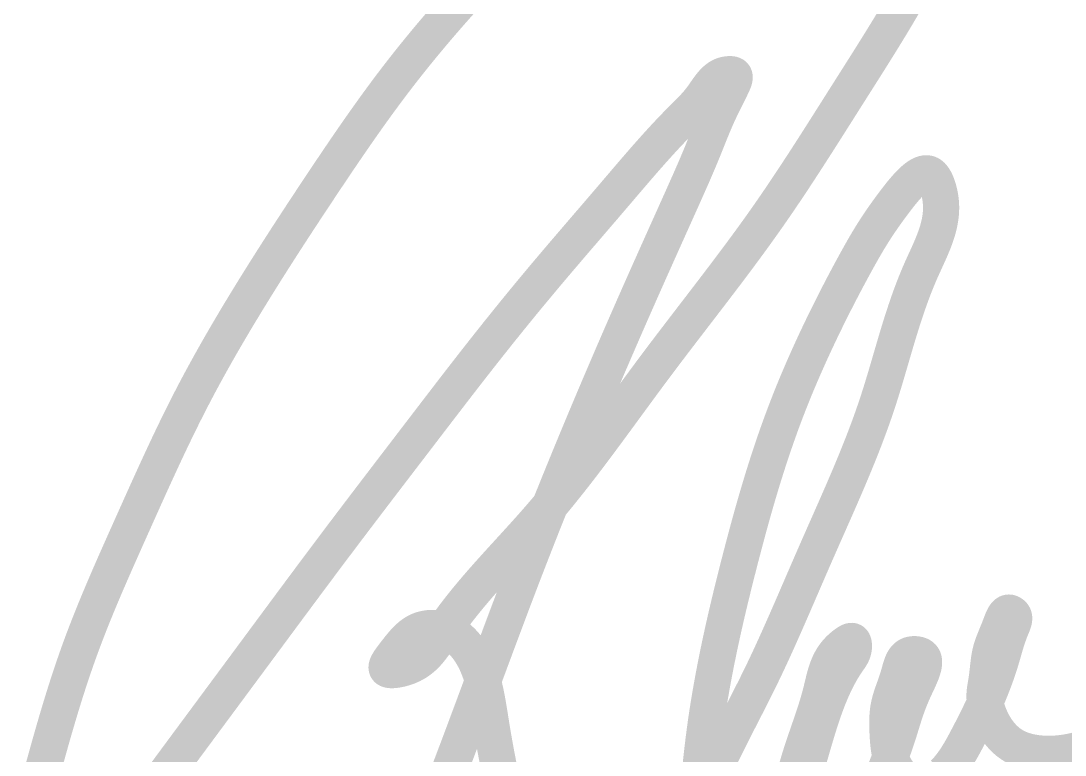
# Model space of a CAD drawing. Header units: millimetres. Extents: x 596422 to 1674380, y -367470 to 58862.
# Drawn here: x 785730 to 786380, y 9184 to 9642 of the extents above; entities that cross this region are included whole.
import ezdxf
from ezdxf.enums import TextEntityAlignment as Align

# ---------------------------------------------------------------- set-up
doc = ezdxf.new("R2010")
doc.units = ezdxf.units.MM
doc.header["$LTSCALE"] = 600
doc.header["$MEASUREMENT"] = 0
doc.layers.get('0').update_dxf_attribs({"lineweight": 0})
for name, color, linetype, lineweight in [('2110 dim 0.13', 149, 'Continuous', 13), ('ISO', 33, 'Continuous', 15), ('LC Text1', 3, 'Continuous', 20)]:
    doc.layers.add(name, color=color, linetype=linetype, lineweight=lineweight)
doc.styles.add('ALC2', font='VHARIAL.TTF', dxfattribs={"width": 0.8})
doc.styles.add('Title', font='VHAVAN.TTF', dxfattribs={"width": 0.8})

# ---------------------------------------------------------------- blocks, each defined once
blk = doc.blocks.new('chukyLong')
at = {"layer": 'ISO', "ltscale": 2, "const_width": 50}
for points in [[(-24247.26303509063, -150537.8928339854), (-24251.33915807606, -150539.0635031968), (-24255.4365043025, -150540.150989453), (-24259.55553564948, -150541.1508430092), (-24263.69671399654, -150542.0586141205), (-24266.01759020661, -150542.5235327182), (-24267.86045734307, -150542.869846643), (-24269.95059262305, -150543.2378204258), (-24272.04583499933, -150543.5798877527), (-24274.14586089927, -150543.8954367993), (-24276.25034675024, -150544.1838557411), (-24278.35896897962, -150544.4445327539), (-24280.47140401476, -150544.6768560132), (-24282.58732828303, -150544.8802136947), (-24284.7064182118, -150545.0539939739), (-24286.82835022843, -150545.1975850266), (-24288.9528007603, -150545.3103750282), (-24291.07944623476, -150545.3917521545), (-24293.20796307919, -150545.441104581), (-24295.33802772094, -150545.4578204834), (-24297.46931658739, -150545.4412880374), (-24299.6015061059, -150545.3908954184), (-24301.73427270384, -150545.3060308022), (-24303.86729280857, -150545.1860823644), (-24306.00024284747, -150545.0304382805), (-24308.13279924789, -150544.8384867263), (-24311.08754478936, -150544.5112316456), (-24312.39536627916, -150544.3431789454), (-24314.52358868748, -150544.0380336751), (-24316.64716943218, -150543.6926700847), (-24318.76395472213, -150543.3055694909), (-24320.87179076622, -150542.8752132104), (-24322.96852377335, -150542.4000825601), (-24325.05199995238, -150541.8786588566), (-24327.12006551222, -150541.3094234169), (-24329.17056666174, -150540.6908575575), (-24331.20134960983, -150540.0214425953), (-24333.21026056538, -150539.2996598471), (-24335.19514573726, -150538.5239906296), (-24337.15385133437, -150537.6929162595), (-24339.08422356559, -150536.8049180537), (-24340.98410863981, -150535.858477329), (-24342.8513527659, -150534.852075402), (-24345.55276532659, -150533.2478307539), (-24346.47934089522, -150532.6534133481), (-24348.23665255564, -150531.4604292775), (-24349.95518214443, -150530.2079486283), (-24351.63440494839, -150528.8987586773), (-24353.27379625431, -150527.5356467012), (-24354.87283134901, -150526.1213999768), (-24356.43098551928, -150524.6588057809), (-24357.94773405192, -150523.1506513902), (-24359.42255223374, -150521.5997240815), (-24360.85491535153, -150520.0088111316), (-24362.24429869211, -150518.3806998172), (-24363.59017754226, -150516.7181774151), (-24364.89202718879, -150515.0240312021), (-24366.09947881749, -150513.3710678434), (-24367.36186163648, -150511.5516522692), (-24368.53057996888, -150509.7769751893), (-24369.6566670695, -150507.9778638122), (-24370.74131207342, -150506.1551647564), (-24371.78570411571, -150504.3097246402), (-24372.79103233146, -150502.4423900821), (-24373.75848585575, -150500.5540077004), (-24374.68925382365, -150498.6454241135), (-24375.58452537024, -150496.7174859397), (-24376.44548963059, -150494.7710397975), (-24377.27333573979, -150492.8069323053), (-24378.06925283292, -150490.8260100813), (-24378.83443004504, -150488.8291197441), (-24379.57005651125, -150486.8171079119), (-24380.01831608531, -150485.5437355869), (-24380.95277013899, -150482.7514367756), (-24381.58749981469, -150480.7005196227), (-24382.17179067324, -150478.6396928726), (-24382.69601489009, -150476.5705731119), (-24383.1505446407, -150474.4947769273), (-24383.5257521005, -150472.4139209056), (-24383.81200944496, -150470.3296216336), (-24383.91877312876, -150469.286685962), (-24383.99484368624, -150468.317237913), (-24384.05409442618, -150467.2001881161), (-24384.08307803673, -150466.1566909572), (-24384.07055019763, -150464.0686691072), (-24383.97364622961, -150461.9785126388), (-24383.80390687429, -150459.8853040618), (-24383.57287287332, -150457.7881258861), (-24383.2920849683, -150455.6860606212), (-24382.97308390088, -150453.5781907771), (-24382.62741041269, -150451.4635988633), (-24381.90220914049, -150447.2105788662), (-24381.34382528562, -150443.8025108385), (-24380.60443836331, -150438.5919407488), (-24380.07167529259, -150434.2464644946), (-24379.58231872597, -150429.9048669748), (-24379.10834218774, -150425.5887417078), (-24378.62171920219, -150421.319682212), (-24378.09442329362, -150417.1192820059), (-24377.80676471955, -150415.0515771111), (-24377.49842798632, -150413.0091346081), (-24377.1659097845, -150410.9946536867), (-24376.80570680461, -150409.0108335368), (-24376.41431573718, -150407.0603733482), (-24376.04145826285, -150405.3743439995), (-24375.52503075941, -150403.2679214665), (-24375.02526608609, -150401.4198194651), (-24374.49002267759, -150399.594087308), (-24373.92038262704, -150397.7831489811), (-24373.31742802756, -150395.9794284702), (-24372.68224097224, -150394.1753497611), (-24372.01590355423, -150392.3633368395), (-24371.31949786663, -150390.5358136912), (-24370.59410600257, -150388.6852043021), (-24369.84081005516, -150386.803932658), (-24369.06069211751, -150384.8844227445), (-24368.25483428274, -150382.9190985476), (-24367.42431864398, -150380.900384053), (-24366.57022729434, -150378.8207032465), (-24365.69364232694, -150376.6724801139), (-24364.79564583489, -150374.448138641), (-24363.87731991131, -150372.1401028136), (-24362.93974664933, -150369.7407966175), (-24362.46408042054, -150368.5045496267), (-24362.12262099503, -150367.6085171059), (-24361.00745099609, -150364.6598216057), (-24359.99777174816, -150362.0627002862), (-24359.476167421, -150360.783674737), (-24358.94107135783, -150359.5309424365), (-24358.39074710821, -150358.3144557657), (-24357.82345822174, -150357.1441671058), (-24357.23746824799, -150356.0300288378), (-24356.63104073654, -150354.981993343), (-24356.00243923698, -150354.0100130025), (-24355.34992729888, -150353.1240401973), (-24355.01416227462, -150352.7164167395), (-24354.67176847182, -150352.3340273085), (-24354.32252883418, -150351.978115952), (-24353.96622630539, -150351.6499267175), (-24353.60264382915, -150351.3507036526), (-24353.23156434916, -150351.0816908051), (-24352.85277080911, -150350.8441322226), (-24352.46604615272, -150350.6392719526), (-24352.07117332366, -150350.468354043), (-24351.66793526564, -150350.3326225412), (-24351.25611492236, -150350.2333214949), (-24350.83549523751, -150350.1716949519), (-24350.40585915479, -150350.1489869596), (-24349.96698961791, -150350.1664415658), (-24349.51866957054, -150350.2253028181), (-24348.86686854887, -150350.382019432), (-24348.59298959887, -150350.4720637641), (-24348.11843488286, -150350.6596118763), (-24347.64217716877, -150350.8859900351), (-24347.16944151017, -150351.1476715867), (-24346.70545296058, -150351.4411298771), (-24346.25543657359, -150351.7628382524), (-24345.82461740272, -150352.1092700587), (-24345.41822050155, -150352.4768986421), (-24344.89001072642, -150353.0322846685), (-24344.69939563816, -150353.2617347309), (-24344.39367973427, -150353.6736855718), (-24344.12322758007, -150354.0975611704), (-24343.88685888135, -150354.532913518), (-24343.68339334386, -150354.9792946054), (-24343.51165067339, -150355.4362564238), (-24343.37045057571, -150355.9033509641), (-24343.25861275658, -150356.3801302175), (-24343.17495692178, -150356.866146175), (-24343.11830277709, -150357.3609508276), (-24343.08747002825, -150357.8640961664), (-24343.0985475413, -150358.8936168667), (-24343.1987471071, -150359.9511242044), (-24343.37862637183, -150361.0330341077), (-24343.62874298166, -150362.1357625051), (-24343.93965458276, -150363.255725325), (-24344.30191882132, -150364.3893384957), (-24344.7060933435, -150365.5330179457), (-24345.14273579548, -150366.6831796033), (-24346.07565507354, -150368.988613255), (-24346.8786047484, -150370.9213486516), (-24347.93584307575, -150373.5275741757), (-24348.80260696066, -150375.7396586768), (-24349.62830665919, -150377.9156313183), (-24350.41576937972, -150380.0578832292), (-24351.16782233067, -150382.1688055386), (-24351.88729272042, -150384.2507893754), (-24352.57700775737, -150386.3062258687), (-24353.23979464992, -150388.3375061475), (-24353.87848060646, -150390.3470213409), (-24354.49589283539, -150392.3371625777), (-24355.67820494401, -150396.2688876981), (-24356.80934864294, -150400.1518105409), (-24357.91194159936, -150404.0050601382), (-24360.12194595332, -150411.699055725), (-24360.79711179472, -150413.9874796546), (-24362.47776962388, -150419.4925825406), (-24363.73133365887, -150423.4391232463), (-24365.0331868166, -150427.4122375181), (-24366.38150951367, -150431.4067577665), (-24367.77448216671, -150435.4175164019), (-24369.21028519233, -150439.4393458348), (-24370.68709900716, -150443.4670784757), (-24372.20310402781, -150447.4955467349), (-24373.75648067088, -150451.5195830229), (-24375.34540935302, -150455.5340197503), (-24376.96807049083, -150459.5336893273), (-24378.69247666346, -150463.679273749), (-24380.3073631837, -150467.4689965969), (-24382.02069136536, -150471.4004415236), (-24383.76115989626, -150475.3090015747), (-24385.52729963109, -150479.1959194582), (-24387.31764142447, -150483.0624378822), (-24389.13071613107, -150486.9097995545), (-24390.96505460555, -150490.7392471832), (-24394.69164627673, -150498.349371142), (-24398.48566327522, -150505.9027514223), (-24402.33535243826, -150513.4093296883), (-24407.85566039946, -150523.971902426), (-24410.15821454165, -150528.3203730271), (-24412.14822280202, -150532.0268516403), (-24414.17017684487, -150535.7183382363), (-24416.23565667164, -150539.3905490069), (-24418.35624228376, -150543.0392001437), (-24420.54351368269, -150546.6600078385), (-24422.80905086985, -150550.2486882827), (-24423.97478788447, -150552.0296420958), (-24425.16443384668, -150553.8009576682), (-24426.37943625668, -150555.5620995238), (-24427.62124261464, -150557.3125321867), (-24428.89130042073, -150559.0517201806), (-24430.19105717515, -150560.7791280297), (-24431.52196037805, -150562.4942202578), (-24433.04165609146, -150564.3879945561), (-24434.28289269636, -150565.8846369967), (-24435.71502778725, -150567.5537113084), (-24437.18242120729, -150569.1973127285), (-24438.68563114758, -150570.8090682575), (-24440.22521579922, -150572.3826048956)], [(-24502.35862645586, -150572.246622025), (-24503.68990654042, -150570.5343959653), (-24504.95180436035, -150568.7632063655), (-24506.14468059671, -150566.939129224), (-24507.26889593059, -150565.0682405386), (-24508.32481104303, -150563.1566163079), (-24509.31278661513, -150561.2103325298), (-24510.23318332794, -150559.2354652025), (-24511.08636186255, -150557.2380903242), (-24511.91440683277, -150555.1120662282), (-24512.59294016782, -150553.1993093948), (-24513.2499742759, -150551.1645898074), (-24513.84723001805, -150549.120414496), (-24514.38815227622, -150547.0670726604), (-24514.87618593229, -150545.0048535006), (-24515.31477586818, -150542.9340462165), (-24515.70736696582, -150540.8549400078), (-24516.05740410711, -150538.7678240744), (-24516.36833217395, -150536.6729876162), (-24516.64359604828, -150534.5707198331), (-24516.88664061199, -150532.4613099248), (-24517.100910747, -150530.3450470913), (-24517.28985133523, -150528.2222205324), (-24517.60552339896, -150523.9580330377), (-24517.87952845571, -150519.3341646257), (-24518.07871286965, -150515.3647264912), (-24518.25055148718, -150511.0480646275), (-24518.36003179309, -150506.7318835001), (-24518.39045031748, -150502.4269918423), (-24518.37079157726, -150500.2821572936), (-24518.32510359046, -150498.1441983872), (-24518.25129842333, -150496.0144662148), (-24518.14728814213, -150493.8943118681), (-24518.01098481315, -150491.7850864387), (-24517.84030050262, -150489.6881410183), (-24517.63314727683, -150487.6048266985), (-24517.38743720203, -150485.5364945709), (-24517.10108234448, -150483.4844957273), (-24516.77199477046, -150481.4501812593), (-24516.5540192554, -150480.2432051138), (-24515.97965620445, -150477.438081778), (-24515.51945492614, -150475.4571613636), (-24515.02064408233, -150473.4892511666), (-24514.48632870578, -150471.531506854), (-24513.91961382922, -150469.581084093), (-24513.32360448538, -150467.6351385509), (-24512.70140570702, -150465.6908258947), (-24511.39085997764, -150461.795721909), (-24510.01281690302, -150457.8730174733), (-24508.59211674507, -150453.8999579247), (-24507.15359976569, -150449.8537886009), (-24506.43542254982, -150447.7961769411), (-24505.72210622682, -150445.711754839), (-24505.01675582942, -150443.5976779617), (-24504.32247639037, -150441.4511019764), (-24503.6423729424, -150439.2691825503), (-24502.97955051826, -150437.0490753505), (-24502.63518198754, -150435.8519414925), (-24501.70834364223, -150432.4950611494), (-24500.43366629308, -150427.8899095533), (-24499.75639896858, -150425.618369402), (-24499.03181799321, -150423.3944148759), (-24498.64693460107, -150422.3065857835), (-24498.24440245376, -150421.2382173707), (-24497.82228143713, -150420.191831062), (-24497.37863143702, -150419.1699482818), (-24496.9115123393, -150418.1750904546), (-24496.41898402981, -150417.2097790049), (-24495.8991063944, -150416.276535357), (-24495.34993931892, -150415.3778809354), (-24494.76954268921, -150414.5163371646), (-24494.15597639114, -150413.6944254689), (-24493.50730031055, -150412.9146672729), (-24492.82157433329, -150412.179584001), (-24492.09685834521, -150411.4916970776), (-24491.33121223215, -150410.8535279272), (-24490.52269587998, -150410.2675979742), (-24489.66936917454, -150409.7364286431), (-24488.76929200168, -150409.2625413582), (-24487.3908355194, -150408.6871755451), (-24486.82145877007, -150408.4965926852), (-24485.77626396757, -150408.2075246991), (-24484.69399847365, -150407.980275607), (-24483.58387529662, -150407.8138183141), (-24482.45510744488, -150407.7071257252), (-24481.31690792675, -150407.6591707456), (-24480.1784897506, -150407.6689262803), (-24479.04906592477, -150407.7353652342), (-24477.93784945762, -150407.8574605123), (-24476.8540533575, -150408.0341850199), (-24475.80689063276, -150408.2645116619), (-24474.80557429175, -150408.5474133432), (-24473.85931734283, -150408.8818629691), (-24472.80957387295, -150409.3497418543), (-24472.16787735364, -150409.7012640853), (-24471.43214318982, -150410.1838460739), (-24470.76815734718, -150410.713159421), (-24470.17393196634, -150411.2877836138), (-24469.64747918792, -150411.9062981396), (-24469.18681115255, -150412.5672824857), (-24468.78994000084, -150413.2693161393), (-24468.45487787341, -150414.0109785876), (-24468.17963691089, -150414.7908493181), (-24467.96222925388, -150415.6075078179), (-24467.80066704303, -150416.4595335744), (-24467.69296241894, -150417.3455060746), (-24467.63712752223, -150418.2640048061), (-24467.63117449352, -150419.2136092559), (-24467.67311547344, -150420.1928989115), (-24467.76096260261, -150421.20045326), (-24467.89272802164, -150422.2348517886), (-24468.06642387115, -150423.2946739848), (-24468.28006229178, -150424.3784993358), (-24468.53165542413, -150425.4849073287), (-24468.81921540882, -150426.612477451), (-24469.14075438648, -150427.7597891898), (-24469.49428449772, -150428.9254220325), (-24469.87781788317, -150430.1079554663), (-24470.28936668346, -150431.3059689784), (-24470.72694303918, -150432.5180420562), (-24471.18855909098, -150433.7427541868), (-24471.67222697947, -150434.9786848577), (-24472.69776682898, -150437.4785197689), (-24473.78765971269, -150440.0061826882), (-24474.92600275555, -150442.5503095134), (-24476.09689308254, -150445.0995361429), (-24478.4727040887, -150450.1678324071), (-24479.64581901782, -150452.6641738382), (-24480.76295929633, -150455.0661380939), (-24481.88612856916, -150457.52683478), (-24482.93974993542, -150459.8842760462), (-24483.95066742013, -150462.1946674864), (-24484.9208145812, -150464.4601940976), (-24485.85212497656, -150466.6830408771), (-24486.74653216411, -150468.8653928218), (-24487.60596970176, -150471.0094349288), (-24488.43237114741, -150473.1173521953), (-24489.22767005899, -150475.1913296184), (-24489.99379999442, -150477.233552195), (-24490.73269451157, -150479.2462049223), (-24491.4462871684, -150481.2314727975), (-24492.13651152279, -150483.1915408174), (-24492.80530113266, -150485.1285939794), (-24493.45458955592, -150487.0448172804), (-24494.08631035048, -150488.9423957175), (-24495.30478328516, -150492.6903579885), (-24496.47618839999, -150496.3899607691), (-24498.73966902325, -150503.7140077658), (-24499.86268145826, -150507.3734119352), (-24501.30967278723, -150512.0459352251), (-24502.16756288226, -150514.7730405999), (-24503.36879189087, -150518.5331538481), (-24504.60396407646, -150522.3317687383), (-24505.87280619073, -150526.1658721664), (-24507.17504498536, -150530.0324510284), (-24508.51040721206, -150533.9284922205), (-24509.8786196225, -150537.8509826385), (-24511.27940896838, -150541.7969091786), (-24512.7125020014, -150545.7632587368), (-24514.17762547325, -150549.747018209), (-24515.67450613562, -150553.7451744914), (-24517.20287074019, -150557.7547144799), (-24518.76244603867, -150561.7726250705), (-24520.35295878274, -150565.7958931594), (-24521.97413572409, -150569.8215056425), (-24523.62570361443, -150573.8464494158)], [(-24645.51752498493, -150572.6390664814), (-24644.43809367141, -150568.464677008), (-24643.31386702221, -150564.3096176827), (-24642.14839391449, -150560.1727815756), (-24640.94522322541, -150556.0530617569), (-24639.70790383212, -150551.9493512968), (-24638.4399846118, -150547.8605432653), (-24637.14501444158, -150543.7855307327), (-24634.48811676015, -150535.6724644444), (-24631.76560180508, -150527.601296993), (-24629.00586059367, -150519.5631729398), (-24626.23728414318, -150511.5492368459), (-24623.48826347088, -150503.5506332724), (-24620.78718959405, -150495.5585067804), (-24618.16245352996, -150487.5640019312), (-24616.88758437059, -150483.563090298), (-24615.64244629587, -150479.5582632858), (-24614.43058818299, -150475.5484139649), (-24613.25555890908, -150471.5324354055), (-24612.12090735132, -150467.5092206775), (-24611.03018238685, -150463.4776628512), (-24609.7626770503, -150458.540366899), (-24608.99223438316, -150455.3857767755), (-24607.06509440683, -150447.2770723214), (-24606.07691248108, -150443.2344757502), (-24605.03512434209, -150439.209879925), (-24604.48540960165, -150437.2067143958), (-24603.91183129871, -150435.2109075774), (-24603.3109020969, -150433.2234123113), (-24602.67913465982, -150431.245181439), (-24602.01304165107, -150429.2771678018), (-24601.30913573426, -150427.3203242413), (-24600.56392957301, -150425.3756035989), (-24599.77393583092, -150423.443958716), (-24598.93566717159, -150421.5263424341), (-24598.04563625863, -150419.6237075947), (-24597.10035575566, -150417.7370070391), (-24596.09633832628, -150415.8671936088), (-24595.0300966341, -150414.0152201454), (-24593.89814334272, -150412.1820394901), (-24592.69699111576, -150410.3686044846), (-24591.42315261681, -150408.5758679701), (-24590.0731405095, -150406.8047827882), (-24588.64346745742, -150405.0563017804), (-24587.13064612419, -150403.331377788), (-24585.53118917341, -150401.6309636525), (-24583.84160926868, -150399.9560122154), (-24582.96193341597, -150399.1283827717), (-24582.05841907363, -150398.3074763181), (-24581.13063032461, -150397.4934119598), (-24580.17813125185, -150396.6863088021), (-24579.20048593832, -150395.88628595), (-24578.19725846696, -150395.0934625088), (-24577.16801292072, -150394.3079575836), (-24576.11231338255, -150393.5298902796), (-24575.29712629157, -150392.9472077489), (-24573.92549987701, -150392.0055338984), (-24572.81551212596, -150391.2942276716), (-24571.71707631971, -150390.6536176737), (-24571.17758802116, -150390.3686013738), (-24570.64746485913, -150390.111792267), (-24570.12886588375, -150389.8867013987), (-24569.62395014513, -150389.6968398141), (-24569.13487669337, -150389.5457185587), (-24568.66380457859, -150389.4368486775), (-24568.2128928509, -150389.3737412161), (-24567.78430056042, -150389.3599072196), (-24567.38018675724, -150389.3988577335), (-24567.00271049149, -150389.4941038029), (-24566.68098626801, -150389.6343762033), (-24566.33565396207, -150389.8658961452), (-24566.04703716335, -150390.1410850223), (-24565.78723427187, -150390.470477735), (-24565.5552994124, -150390.8498295886), (-24565.35028670971, -150391.2748958881), (-24565.1712502886, -150391.7414319384), (-24565.01724427384, -150392.2451930449), (-24564.88732279021, -150392.7819345126), (-24564.78053996251, -150393.3474116467), (-24564.6959499155, -150393.937379752), (-24564.63260677398, -150394.5475941339), (-24564.5658777065, -150395.8117829477), (-24564.57278575833, -150397.1060205287), (-24564.69239224603, -150398.9100781675), (-24564.77739376905, -150399.6501129224), (-24564.96252431756, -150400.8545152562), (-24565.19777323711, -150402.0122512151), (-24565.47980504236, -150403.1264260502), (-24565.80528424797, -150404.2001450123), (-24566.17087536863, -150405.2365133522), (-24566.57324291901, -150406.238636321), (-24567.00905141379, -150407.2096191695), (-24567.47496536763, -150408.1525671485), (-24567.9676492952, -150409.0705855092), (-24568.48376771119, -150409.9667795022), (-24569.01998513026, -150410.8442543785), (-24570.13937503636, -150412.5554677848), (-24571.29913513087, -150414.2290677353), (-24572.64610789096, -150416.1365758415), (-24575.91231483642, -150420.9470182454), (-24578.12389017923, -150424.3934951214), (-24580.27255072541, -150427.8972878809), (-24582.36031690059, -150431.4560469557), (-24584.38920913039, -150435.0674227779), (-24586.36124784048, -150438.7290657795), (-24588.27845345647, -150442.4386263923), (-24590.14284640401, -150446.1937550484), (-24591.95644710873, -150449.9921021799), (-24593.72127599627, -150453.8313182186), (-24595.43935349227, -150457.7090535965), (-24597.11270002238, -150461.6229587457), (-24598.7433360122, -150465.5706840981), (-24600.3332818874, -150469.5498800856), (-24601.88455807361, -150473.5581971404), (-24603.39918499646, -150477.5932856942), (-24604.87918308159, -150481.6527961792), (-24606.32657275464, -150485.7343790273), (-24607.74337444124, -150489.8356846705), (-24609.13160856704, -150493.9543635407), (-24610.49329555767, -150498.0880660701), (-24611.83045583876, -150502.2344426904), (-24614.43927797489, -150510.5558199321), (-24616.97423838054, -150518.8996987216), (-24619.70465649566, -150528.1086975402), (-24621.88730660233, -150535.5813547734), (-24624.29833065674, -150543.8933303023), (-24626.70139307356, -150552.1775565599), (-24629.1133144229, -150560.428383417), (-24631.55091527487, -150568.6401607443), (-24634.03101619959, -150576.8072384125)], [(-24777.60087674313, -150572.3938766755), (-24775.71630311598, -150555.652741269), (-24773.82969513163, -150538.9676192461), (-24772.84678724568, -150530.6332746234), (-24772.11873146141, -150524.6953605483), (-24770.73013632219, -150513.9574921182), (-24769.58716487045, -150505.6132238715), (-24768.38939588183, -150497.2654549579), (-24767.13831056478, -150488.9148352269), (-24765.83539012776, -150480.5620145282), (-24764.48211577924, -150472.2076427115), (-24763.07996872766, -150463.8523696263), (-24761.63043018148, -150455.4968451224), (-24760.13498134916, -150447.1417190493), (-24758.59510343916, -150438.7876412568), (-24757.01227765993, -150430.4352615945), (-24755.38798521994, -150422.0852299119), (-24753.72370732763, -150413.7381960587), (-24752.02092519147, -150405.3948098847), (-24750.28112001991, -150397.0557212394), (-24748.50577302141, -150388.7215799725), (-24746.69636540442, -150380.3930359335), (-24744.85437837741, -150372.0707389723), (-24742.98129314882, -150363.7553389383), (-24741.07859092713, -150355.4474856813), (-24739.14775292077, -150347.1478290508), (-24737.19026033822, -150338.8570188966), (-24735.20759438794, -150330.5757050683), (-24733.20123627835, -150322.3045374154), (-24729.12336841517, -150305.7952400349), (-24724.96850641633, -150289.3343255521), (-24721.05921886291, -150274.1255493408), (-24716.46949845154, -150256.5760618662), (-24712.11935690551, -150240.2767191117), (-24709.91266345066, -150232.144409183), (-24707.68225114856, -150224.0226155143), (-24705.42614220465, -150215.9105445766), (-24703.14235882441, -150207.8074028409), (-24700.8289232133, -150199.712396778), (-24698.48385757678, -150191.6247328589), (-24696.10518412031, -150183.5436175543), (-24693.69092504937, -150175.4682573353), (-24691.23910256941, -150167.3978586727), (-24688.7477388859, -150159.3316280374), (-24686.2148562043, -150151.2687719004), (-24683.63847673007, -150143.2084967324), (-24681.01662266869, -150135.1500090045), (-24678.34731622562, -150127.0925151874), (-24675.62857960631, -150119.0352217522), (-24672.85843501623, -150110.9773351697), (-24670.03490466085, -150102.9180619108), (-24667.15601074564, -150094.8566084464), (-24664.21977547604, -150086.7921812474), (-24661.22422105754, -150078.7239867847), (-24658.16736969559, -150070.6512315292), (-24655.04724359565, -150062.5731219518), (-24651.36233362954, -150053.2356302375), (-24648.60984890051, -150046.3982540237), (-24645.29360990051, -150038.3048552223), (-24641.9170614465, -150030.2137202795), (-24638.48412067671, -150022.1299049822), (-24634.99870472941, -150014.0584651176), (-24631.46473074281, -150006.0044564725), (-24627.88611585515, -149997.9729348339), (-24624.26677720467, -149989.9689559889), (-24620.61063192961, -149981.9975757243), (-24616.92159716821, -149974.0638498273), (-24613.2035900587, -149966.1728340847), (-24609.46052773932, -149958.3295842835), (-24605.69632734831, -149950.5391562108), (-24601.9149060239, -149942.8066056535), (-24598.12018090433, -149935.1369883986), (-24594.31606912785, -149927.535360233), (-24590.50648783268, -149920.0067769438), (-24586.69535415706, -149912.556294318), (-24582.88658523923, -149905.1889681424), (-24579.08409821743, -149897.9098542041), (-24575.2918102299, -149890.7240082902), (-24573.40071497968, -149887.1676407757), (-24571.51363841486, -149883.6364861875), (-24569.63107017773, -149880.1311764987), (-24567.75349991057, -149876.652343683), (-24565.88141725565, -149873.2006197135), (-24564.01531185525, -149869.7766365637), (-24562.15567335166, -149866.381026207), (-24559.83615450317, -149862.1686650447), (-24558.45727825637, -149859.6769490349), (-24556.61435526475, -149856.3643268528), (-24552.91145290521, -149849.7873169631), (-24549.14333857518, -149843.2306664525), (-24547.21890062044, -149839.9434934944), (-24545.25904811214, -149836.641631417), (-24543.25741052996, -149833.3184872323), (-24541.20761735358, -149829.9674679524), (-24539.10329806269, -149826.5819805892), (-24536.93808213698, -149823.1554321547), (-24534.70559905613, -149819.6812296608), (-24532.39947829983, -149816.1527801196), (-24531.21681300578, -149814.3661523975), (-24530.01334934775, -149812.5634905431), (-24528.78829101071, -149810.7439704328), (-24527.5408416796, -149808.9067679432), (-24526.27020503939, -149807.0510589507), (-24524.97558477505, -149805.1760193319), (-24523.65618457153, -149803.2808249632), (-24522.31120811378, -149801.3646517212), (-24520.93985908679, -149799.4266754823), (-24519.54134117549, -149797.4660721231), (-24518.11485806487, -149795.48201752), (-24516.65961343986, -149793.4736875496), (-24515.17481098544, -149791.4402580883), (-24513.65965438657, -149789.3809050126), (-24512.11334732821, -149787.294804199), (-24510.53509349532, -149785.1811315242), (-24508.13799347583, -149781.9992734572), (-24507.27965095852, -149780.8680120856), (-24505.60295886288, -149778.672398292), (-24503.89703607535, -149776.4613985995), (-24500.40984898554, -149772.0307039971), (-24498.63475996369, -149769.8297403268), (-24496.84279081084, -149767.6508532367), (-24495.03702916721, -149765.5034083467), (-24493.22056267301, -149763.3967712766), (-24491.39647896849, -149761.3403076461), (-24489.56786569384, -149759.3433830751), (-24487.73781048929, -149757.4153631834), (-24485.90940099506, -149755.5656135907), (-24484.08572485139, -149753.8034999168), (-24483.17662667357, -149752.9582333056), (-24482.26986969847, -149752.1383877816), (-24481.36583988111, -149751.3451340472), (-24480.46492317654, -149750.5796428048), (-24479.56750553976, -149749.843084757), (-24478.6739729258, -149749.1366306062), (-24477.78471128971, -149748.4614510549), (-24476.9001065865, -149747.8187168056), (-24476.0205447712, -149747.2095985607), (-24475.14641179884, -149746.6352670229), (-24474.27809362445, -149746.0968928943), (-24473.41597620305, -149745.5956468776), (-24472.56044548967, -149745.1326996753), (-24471.71188743935, -149744.7092219898), (-24470.8706880071, -149744.3263845237), (-24470.03723314795, -149743.9853579793), (-24469.21190881694, -149743.6873130591), (-24468.39510096908, -149743.4334204656), (-24467.58719555942, -149743.2248509014), (-24466.78857854296, -149743.0627750688), (-24465.99963587475, -149742.9483636704), (-24465.22075350982, -149742.8827874085), (-24464.45231740317, -149742.8672169858), (-24463.69471350986, -149742.9028231046), (-24462.94832778489, -149742.9907764674), (-24462.2135461833, -149743.1322477768), (-24461.49075466013, -149743.3284077352), (-24460.78033917039, -149743.580427045), (-24460.08268566911, -149743.8894764087), (-24459.39818011132, -149744.2567265289), (-24458.42842647048, -149744.8960128728), (-24458.07014866212, -149745.1704033845), (-24457.42723063206, -149745.7169429567), (-24456.79855358664, -149746.3202423546), (-24456.18421226641, -149746.9775161916), (-24455.58430141194, -149747.6859790808), (-24454.99891576381, -149748.4428456354), (-24454.42815006257, -149749.2453304688), (-24453.87209904878, -149750.0906481941), (-24453.33085746302, -149750.9760134246), (-24452.80452004584, -149751.8986407736), (-24452.29318153781, -149752.8557448541), (-24451.79693667949, -149753.8445402796), (-24451.31588021146, -149754.8622416633), (-24450.85010687427, -149755.9060636183), (-24450.39971140847, -149756.9732207579), (-24449.54543305337, -149759.1663990439), (-24448.75380307068, -149761.4194934272), (-24448.02557938489, -149763.7102208137), (-24447.16093782481, -149766.7604747107), (-24446.76227092612, -149768.3166108828), (-24446.22722846371, -149770.6031276099), (-24445.755004267, -149772.8760245777), (-24445.34419796152, -149775.1356047829), (-24444.99340917278, -149777.3821712216), (-24444.70123752633, -149779.6160268902), (-24444.46628264767, -149781.8374747851), (-24444.28714416233, -149784.0468179027), (-24444.16242169584, -149786.2443592392), (-24444.09071487373, -149788.4304017912), (-24444.07062332151, -149790.6052485549), (-24444.10074666471, -149792.7692025267), (-24444.17968452887, -149794.922566703), (-24444.30603653949, -149797.0656440802), (-24444.47840232211, -149799.1987376545), (-24444.69538150225, -149801.3221504224), (-24444.95557370544, -149803.4361853802), (-24445.25757855719, -149805.5411455244), (-24445.59999568305, -149807.6373338512), (-24445.98142470853, -149809.725053357), (-24446.40046525914, -149811.8046070382), (-24446.85571696044, -149813.8762978912), (-24447.34577943792, -149815.9404289122), (-24447.86925231712, -149817.9973030978), (-24448.42473522358, -149820.0472234442), (-24449.01082778279, -149822.0904929478), (-24449.6261296203, -149824.127414605), (-24450.26924036163, -149826.1582914121), (-24450.9387596323, -149828.1834263656), (-24451.63328705784, -149830.2031224617), (-24453.09176487562, -149834.2274100673), (-24454.63347081917, -149838.2335782), (-24456.24720189268, -149842.2240508307), (-24457.92175510036, -149846.2012519302), (-24459.6459274464, -149850.1676054695), (-24461.408515935, -149854.1255354195), (-24465.00412935667, -149862.0258204352), (-24468.61897139895, -149869.9214987447), (-24470.40559566331, -149873.8736703119), (-24471.68450913817, -149876.7448974821), (-24473.88551489945, -149881.7978527425), (-24475.57216906142, -149885.7712286213), (-24477.22462412147, -149889.7517639688), (-24478.84408088816, -149893.7391424425), (-24480.43174017002, -149897.7330477001), (-24481.98880277557, -149901.733163399), (-24483.51646951335, -149905.739173197), (-24485.01594119189, -149909.7507607515), (-24486.48841861973, -149913.7676097202), (-24487.9351026054, -149917.7894037606), (-24490.75589348438, -149925.8465616869), (-24493.48792029709, -149933.9197037911), (-24496.1407895118, -149942.0062993338), (-24498.72410759678, -149950.1038175757), (-24501.24748102031, -149958.2097277773), (-24503.72051625066, -149966.3214991993), (-24506.15281975608, -149974.4366011025), (-24508.55399800487, -149982.5525027473), (-24513.30140460559, -149998.7765823047), (-24518.03958779898, -150014.9734919565), (-24520.4292367886, -150023.0554312195), (-24522.8453993312, -150031.122985788), (-24525.29768189506, -150039.1736249228), (-24527.79569094843, -150047.2048178842), (-24530.3490329596, -150055.2140339332), (-24531.99881018906, -150060.2730487495), (-24535.65479547928, -150071.1582665358), (-24538.40936115962, -150079.0941410963), (-24541.22795149483, -150087.0082282695), (-24544.10760986382, -150094.9023544785), (-24547.04537964548, -150102.7783461467), (-24550.03830421874, -150110.6380296973), (-24553.0834269625, -150118.4832315536), (-24556.17779125566, -150126.3157781389), (-24559.31844047715, -150134.1374958765), (-24562.50241800585, -150141.9502111895), (-24565.72676722069, -150149.7557505014), (-24568.98853150057, -150157.5559402353), (-24572.28475422438, -150165.3526068145), (-24575.61247877106, -150173.1475766624), (-24578.9687485195, -150180.942676202), (-24582.35060684862, -150188.7397318569), (-24589.17926276448, -150204.3470172051), (-24596.07479354994, -150219.9840440931), (-24603.01354623623, -150235.665423907), (-24609.97186785463, -150251.4057680331), (-24616.9512694224, -150267.2771444496), (-24623.85724509941, -150283.1122317003), (-24630.76503213849, -150299.0497775009), (-24637.65395290332, -150314.9889299338), (-24644.52849374384, -150330.8862936732), (-24647.96177367683, -150338.8057437436), (-24651.39314100997, -150346.6984733935), (-24654.82315653699, -150354.559058207), (-24658.25238105164, -150362.3820737686), (-24661.68137534764, -150370.1620956625), (-24665.11070021876, -150377.893699473), (-24668.54091645872, -150385.5714607843), (-24671.97258486127, -150393.1899551807), (-24675.40626622015, -150400.7437582466), (-24678.84252132909, -150408.2274455661), (-24682.28191098184, -150415.6355927236), (-24685.72499597215, -150422.9627753033), (-24689.92626373186, -150431.7737745552), (-24692.62437034422, -150437.3537653752), (-24696.08055251859, -150444.4187003206), (-24699.53987824046, -150451.4082137768), (-24703.00133940509, -150458.3321723867), (-24706.46392790772, -150465.2004427931), (-24709.92663564361, -150472.0228916391), (-24713.38845450801, -150478.8093855675), (-24720.30539320335, -150492.3139752432), (-24727.20667915575, -150505.7931449635), (-24734.08424752722, -150519.3258278716), (-24737.51161735824, -150526.1369033783), (-24740.93003347978, -150532.9909571108), (-24744.3384877871, -150539.8978557118), (-24747.73597217544, -150546.8674658243), (-24751.12147854005, -150553.9096540913), (-24754.4939987762, -150561.0342871555), (-24757.85252477913, -150568.2512316599), (-24759.5262249104, -150571.8974040281), (-24761.19604844408, -150575.5703542475)], [(-25052.50851337609, -150577.0148636264), (-25054.1785894085, -150568.7830466654), (-25055.82488348283, -150560.5112803204), (-25057.4442957445, -150552.191626092), (-25059.03372633893, -150543.8161454807), (-25060.59007541156, -150535.3768999872), (-25062.1102431078, -150526.8659511119), (-25063.59112957308, -150518.2753603556), (-25064.31587363956, -150513.9477184909), (-25065.27057849955, -150508.10743464), (-25066.42751981893, -150500.8279862507), (-25067.81925881315, -150491.9945009786), (-25069.25282177362, -150483.1359414259), (-25070.00029103181, -150478.7095235026), (-25070.77622083029, -150474.2915546591), (-25071.5866126853, -150469.8869407787), (-25072.43746811308, -150465.5005877446), (-25073.33478862988, -150461.1374014402), (-25074.28457575193, -150456.8022877488), (-25075.29283099548, -150452.5001525536), (-25076.36555587677, -150448.2359017381), (-25077.50875191204, -150444.0144411854), (-25078.72842061752, -150439.840676779), (-25079.36880769542, -150437.7732137191), (-25080.03056350947, -150435.719514402), (-25080.7144382492, -150433.6801920632), (-25081.42118210413, -150431.6558599379), (-25082.1515452638, -150429.6471312616), (-25082.90627791773, -150427.6546192698), (-25083.68613025546, -150425.6789371978), (-25084.49185246652, -150423.7206982812), (-25085.32419474043, -150421.7805157551), (-25086.18390726674, -150419.8590028553), (-25087.07174023496, -150417.9567728168), (-25087.98844383463, -150416.0744388753), (-25088.93476825528, -150414.2126142662), (-25089.91146368644, -150412.3719122248), (-25090.91928031763, -150410.5529459865), (-25091.95896833839, -150408.7563287868), (-25093.03127793825, -150406.9826738611), (-25094.13695930675, -150405.2325944447), (-25095.27676263339, -150403.5067037733), (-25096.45143810773, -150401.8056150819), (-25097.66173591929, -150400.1299416063), (-25098.9084062576, -150398.4802965817), (-25100.19219931219, -150396.8572932435), (-25101.51386527259, -150395.2615448273), (-25102.87415432833, -150393.6936645683), (-25104.27381666894, -150392.154265702), (-25105.71360248396, -150390.6439614638), (-25107.19426196289, -150389.1633650891), (-25109.08767261744, -150387.3700609349), (-25110.2811315958, -150386.2940776949), (-25111.88810221162, -150384.9100363191), (-25113.5372393221, -150383.5660573502), (-25115.22832288006, -150382.2672427531), (-25116.96113283832, -150381.0186944925), (-25118.73544914972, -150379.8255145332), (-25120.55105176707, -150378.6928048403), (-25122.40772064322, -150377.6256673785), (-25124.30523573099, -150376.6292041126), (-25126.24337698319, -150375.7085170075), (-25128.22192435267, -150374.868708028), (-25130.24065779224, -150374.114879139), (-25131.26502552357, -150373.7718015924), (-25132.28573473046, -150373.4561684431), (-25133.34345856349, -150373.1563669366), (-25134.39649311066, -150372.8844547175), (-25136.52539939504, -150372.4114612915), (-25138.67815105908, -150372.031695155), (-25140.84682305435, -150371.7436994367), (-25143.02349033242, -150371.5460172647), (-25145.20022784486, -150371.4371917674), (-25147.36911054322, -150371.4157660732), (-25149.52221337908, -150371.4802833105), (-25151.651611304, -150371.6292866076), (-25153.74937926956, -150371.8613190927), (-25155.8075922273, -150372.1749238944), (-25158.7972396228, -150372.7936021339), (-25159.77390213628, -150373.0410367548), (-25161.67229522573, -150373.5909712775), (-25163.51707789395, -150374.2176273062), (-25165.31206358955, -150374.9201977201), (-25167.06106576117, -150375.6978753982), (-25168.7678978574, -150376.5498532198), (-25170.43637332688, -150377.4753240639), (-25172.07030561821, -150378.4734808097), (-25173.67350818003, -150379.5435163363), (-25175.24979446095, -150380.6846235229), (-25176.80297790959, -150381.8959952487), (-25178.33687197456, -150383.1768243926), (-25179.85529010448, -150384.526303834), (-25181.36204574799, -150385.9436264519), (-25182.86095235369, -150387.4279851254), (-25184.35582337019, -150388.9785727337), (-25185.85047224613, -150390.594582156), (-25187.34871243012, -150392.2752062713), (-25188.85435737078, -150394.0196379588), (-25190.37122051673, -150395.8270700977), (-25191.90311531657, -150397.6966955671), (-25193.45385521896, -150399.6277072461), (-25195.02725367248, -150401.6192980138), (-25196.62712412576, -150403.6706607495), (-25198.25728002742, -150405.7809883321), (-25199.8906666046, -150407.909163791), (-25201.61407275721, -150410.1696820152), (-25203.29262460307, -150412.4138745337), (-25204.9062956917, -150414.6492713558), (-25205.67289638465, -150415.7534276909), (-25206.40419140744, -150416.843092674), (-25207.09381893309, -150417.9141688292), (-25207.73541713465, -150418.9625586805), (-25208.32262418517, -150419.9841647519), (-25208.84907825769, -150420.9748895676), (-25209.30841752526, -150421.9306356515), (-25209.69428016093, -150422.8473055277), (-25210.00030433772, -150423.7208017203), (-25210.12138893312, -150424.140079224), (-25210.22012822871, -150424.5470267532), (-25210.29572699609, -150424.9411321236), (-25210.34739000691, -150425.3218831505), (-25210.3743220328, -150425.6887676496), (-25210.3757278454, -150426.0412734363), (-25210.35081221631, -150426.3788883261), (-25210.29877991718, -150426.7011001346), (-25210.21883571965, -150427.0073966771), (-25210.11018439534, -150427.2972657694), (-25209.97203071588, -150427.5701952267), (-25209.83264604996, -150427.7859267014), (-25209.60449700894, -150428.0634151617), (-25209.37558280538, -150428.2836998219), (-25209.11781614474, -150428.4868936513), (-25208.83217511315, -150428.6733628535), (-25208.51963779673, -150428.843473632), (-25208.18118228161, -150428.9975921903), (-25207.81778665395, -150429.1360847318), (-25207.43042899985, -150429.2593174602), (-25207.02008740544, -150429.3676565789), (-25206.58773995687, -150429.4614682914), (-25205.66093984175, -150429.6069743118), (-25204.65785334351, -150429.6987651496), (-25203.58630515122, -150429.7397704329), (-25202.45411995391, -150429.7329197897), (-25201.26912244064, -150429.6811428482), (-25200.03913730044, -150429.5873692362), (-25198.77198922237, -150429.454528582), (-25197.47550289548, -150429.2855505137), (-25196.1575030088, -150429.0833646592), (-25194.82581425139, -150428.8509006467), (-25192.15266888054, -150428.3068566599), (-25190.8268616452, -150428.0011359417), (-25189.94868715923, -150427.7859267014), (-25188.23268972225, -150427.3358946041), (-25186.96913880644, -150426.9786888701), (-25185.72760639654, -150426.6054759897), (-25184.50773659398, -150426.2165096877), (-25183.30917350017, -150425.8120436886), (-25182.13156121656, -150425.3923317173), (-25180.97454384456, -150424.9576274985), (-25179.83776548559, -150424.5081847569), (-25177.62350221247, -150423.5660986039), (-25175.48592420862, -150422.5681030563), (-25173.42218428542, -150421.5162279116), (-25171.42943525429, -150420.4125029676), (-25169.50482992663, -150419.2589580221), (-25167.64552111384, -150418.0576228726), (-25165.84866162733, -150416.8105273169), (-25164.1114042785, -150415.5197011528), (-25162.43090187875, -150414.1871741779), (-25160.80430723949, -150412.8149761899), (-25159.22877317213, -150411.4051369867), (-25157.70145248806, -150409.9596863658), (-25156.21949799869, -150408.480654125), (-25154.78006251542, -150406.970070062), (-25153.38029884966, -150405.4299639745), (-25152.01735981282, -150403.8623656602), (-25150.68839821628, -150402.2693049168), (-25149.39056687148, -150400.6528115422), (-25148.12101858978, -150399.0149153338), (-25146.87690618262, -150397.3576460895), (-25145.65538246139, -150395.6830336071), (-25144.4536002375, -150393.993107684), (-25142.09787152732, -150390.5754347073), (-25139.78694254333, -150387.1208655411), (-25137.49803577676, -150383.645638567), (-25134.27399853093, -150378.7566989162), (-25132.89600808344, -150376.6975776265), (-25130.55168347302, -150373.2470595743), (-25128.17606348304, -150369.8140799188), (-25125.77007555616, -150366.3980937632), (-25123.33464713503, -150362.9985562103), (-25120.87070566231, -150359.6149223632), (-25118.37917858064, -150356.2466473249), (-25115.86099333268, -150352.8931861983), (-25113.31707736107, -150349.5539940866), (-25110.74835810848, -150346.2285260926), (-25108.15576301754, -150342.9162373194), (-25105.54021953091, -150339.61658287), (-25102.90265509125, -150336.3290178473), (-25097.56517312339, -150329.7879764941), (-25092.1507366552, -150323.2887540839), (-25086.66676522787, -150316.8269914407), (-25081.12067838262, -150310.3983293884), (-25075.51989566066, -150303.9984087509), (-25069.87183660318, -150297.6228703523), (-25064.1839207514, -150291.2673550164), (-25058.46356764654, -150284.9275035674), (-25046.95522784237, -150272.2773556255), (-25035.40617352035, -150259.6375531183), (-25023.87576101013, -150246.9732226374), (-25018.13609428748, -150240.6209614668), (-25012.4233466414, -150234.2494907747), (-25006.74493761312, -150227.8544513851), (-24999.06380456115, -150219.0804820504), (-24995.5203997238, -150214.9764791293), (-24989.98287701207, -150208.4885828762), (-24984.49352721739, -150201.9692261922), (-24979.0500805405, -150195.4198871427), (-24973.6502671821, -150188.8420437933), (-24968.29181734294, -150182.2371742095), (-24962.97246122372, -150175.6067564569), (-24957.68992902518, -150168.952268601), (-24952.44195094804, -150162.2751887074), (-24947.22625719303, -150155.5769948416), (-24942.04057796086, -150148.8591650692), (-24936.88264345227, -150142.1231774556), (-24931.75018386798, -150135.3705100665), (-24926.64092940871, -150128.6026409673), (-24916.48295666813, -150115.0272099011), (-24906.39056683634, -150101.4087087813), (-24896.34560151912, -150087.7589621322), (-24886.32990232228, -150074.0897944781), (-24866.31366871291, -150046.7404942526), (-24856.27681751197, -150033.0840107298), (-24846.19659885459, -150019.4554042994), (-24841.1208306067, -150012.6368626678), (-24825.85067499213, -149992.3177787275), (-24815.59409908099, -149978.8025262388), (-24805.29835236408, -149965.3119303656), (-24784.63970786892, -149938.3711330731), (-24763.9754642185, -149911.4282360646), (-24753.67271855754, -149897.9350155464), (-24743.40634412472, -149884.4160885547), (-24733.18893125904, -149870.8630612414), (-24723.03307029945, -149857.2675397582), (-24712.95135158495, -149843.621130257), (-24707.94223005055, -149836.776219422), (-24702.95636545454, -149829.9154388895), (-24697.9953315893, -149823.0377394284), (-24693.06070224719, -149816.1420718077), (-24688.15405122059, -149809.2273867963), (-24683.29970839489, -149802.3251417853), (-24678.43045807948, -149795.3371057462), (-24673.61356539591, -149788.3614208015), (-24668.82476432305, -149781.3665312924), (-24664.06254493286, -149774.3533881821), (-24659.32539729726, -149767.3229424337), (-24654.6118114882, -149760.2761450104), (-24649.92027757762, -149753.2139468754), (-24645.24928563746, -149746.1372989918), (-24635.96288795616, -149731.9444578316), (-24626.74053901981, -149717.7052292351), (-24617.57015940396, -149703.4272209076), (-24608.43966968411, -149689.1180405545), (-24590.25004223452, -149660.4365945929), (-24572.54142766762, -149632.4575821215), (-24553.8649392064, -149603.0094245995), (-24544.78307530079, -149588.6378798162), (-24535.74409132317, -149574.2430961902), (-24526.76855847193, -149559.8153349801), (-24522.31101471818, -149552.5860444243), (-24517.87704794542, -149545.3448574444), (-24513.46922955346, -149538.0905566978), (-24509.09013094206, -149530.8219248417), (-24504.74232351104, -149523.5377445335), (-24500.42837866021, -149516.2367984306), (-24496.15086778933, -149508.9178691902), (-24491.91236229824, -149501.5797394697)], [(-25107.99422431754, -149505.0647585804), (-25113.64380416188, -149511.4049478067), (-25119.26758033387, -149517.7668028129), (-25124.86484841518, -149524.150740081), (-25130.43490398746, -149530.5571760928), (-25135.9770426324, -149536.9865273303), (-25141.49055993165, -149543.4392102752), (-25146.97475146689, -149549.9156414093), (-25152.42891281979, -149556.4162372147), (-25157.852339572, -149562.9414141731), (-25163.2443273052, -149569.4915887663), (-25168.60417160107, -149576.0671774762), (-25173.93116804125, -149582.6685967848), (-25179.22461220742, -149589.2962631739), (-25184.48379968126, -149595.9505931252), (-25189.70802604442, -149602.6320031207), (-25195.40394674794, -149610.0009530595), (-25200.04903374564, -149616.0775392998), (-25205.16629499715, -149622.8410974778), (-25210.24975984801, -149629.6304477179), (-25215.30081784324, -149636.444453317), (-25220.32085852779, -149643.281977572), (-25225.31127144666, -149650.1418837798), (-25230.27344614484, -149657.0230352372), (-25235.20877216729, -149663.924295241), (-25240.11863905903, -149670.8445270883), (-25245.00443636503, -149677.7825940757), (-25249.86755363027, -149684.7373595003), (-25254.70938039973, -149691.7076866588), (-25264.33472063128, -149705.6904793653), (-25273.89157341957, -149719.7218785702), (-25283.39105512446, -149733.7927906483), (-25292.84428210585, -149747.8941219748), (-25299.56671296157, -149757.9685117975), (-25311.65110009903, -149776.1559647631), (-25321.00763526575, -149790.3138177643), (-25330.32799512842, -149804.4933989244), (-25339.60825755489, -149818.69772177), (-25348.84450041294, -149832.9297998275), (-25358.03280157039, -149847.1926466233), (-25367.16923889504, -149861.4892756839), (-25376.24989025472, -149875.8227005357), (-25385.27083351721, -149890.1959347053), (-25393.68347994952, -149903.731062535), (-25403.11697312602, -149919.0739071924), (-25411.92934690555, -149933.5847902877), (-25416.30417196047, -149940.8595710968), (-25420.65665340836, -149948.1477654942), (-25424.98571446133, -149955.4497640406), (-25429.29027833154, -149962.7659572966), (-25433.56926823112, -149970.0967358229), (-25437.8216073722, -149977.44249018), (-25442.04621896693, -149984.8036109286), (-25446.24202622744, -149992.1804886293), (-25450.40795236586, -149999.5735138428), (-25454.54292059434, -150006.9830771296), (-25458.64585412501, -150014.4095690503), (-25462.71567617001, -150021.8533801656), (-25466.75130994148, -150029.3149010362), (-25470.75167865156, -150036.7945222225), (-25474.71570551238, -150044.2926342853), (-25480.01857670696, -150054.4663692272), (-25482.53055579699, -150059.3458366783), (-25486.38109831079, -150066.9008880828), (-25490.1957047702, -150074.4739287902), (-25493.97615961239, -150082.0640964206), (-25497.72424727449, -150089.6705285938), (-25501.4417521937, -150097.29236293), (-25505.13045880715, -150104.928737049), (-25508.79215155201, -150112.5787885709), (-25512.42861486545, -150120.2416551158), (-25516.04163318461, -150127.9164743034), (-25523.20447258876, -150143.2985210873), (-25530.29494526176, -150158.7180298825), (-25537.32732670087, -150174.168101649), (-25544.31589240337, -150189.6418373466), (-25551.27491786655, -150205.1323379352), (-25561.54234584888, -150228.0562522212), (-25572.09750276678, -150251.6436007923), (-25579.01004937856, -150267.1611686112), (-25585.878460513, -150282.6960834), (-25592.68291131073, -150298.2553592259), (-25596.05495631478, -150306.0463244238), (-25599.40357691238, -150313.8460101562), (-25602.72629499612, -150321.6552931814), (-25606.02063245858, -150329.4750502578), (-25609.28411119233, -150337.3061581439), (-25612.51425308995, -150345.1494935981), (-25615.70858004402, -150353.0059333787), (-25618.86461394711, -150360.8763542442), (-25621.97987669182, -150368.7616329529), (-25625.05189017072, -150376.6626462632), (-25628.07817627637, -150384.5802709336), (-25631.05625690137, -150392.5153837223), (-25634.77887560595, -150402.6577542229), (-25636.85818588073, -150408.4414719949), (-25639.68047791899, -150416.4329550515), (-25642.45270173555, -150424.442483331), (-25645.17704514916, -150432.469223693), (-25647.85569597859, -150440.5123429974), (-25650.49084204258, -150448.571008104), (-25653.08467115989, -150456.6443858724), (-25655.63937114927, -150464.7316431623), (-25658.15712982948, -150472.8319468337), (-25660.64013501928, -150480.9444637462), (-25663.09057453741, -150489.0683607595), (-25665.51063620263, -150497.2028047335), (-25667.90250783371, -150505.3469625278), (-25670.26837724939, -150513.5000010023), (-25672.61043226842, -150521.6610870166), (-25677.23185039158, -150538.004069104), (-25681.78426475322, -150554.3692436679), (-25686.28517790339, -150570.7499455864), (-25690.75209239213, -150587.1395097375)], [(-25136.6177613315, -150602.959902988), (-25124.58030850601, -150571.3844635262), (-25112.61801295731, -150539.7538116525), (-25104.97971684964, -150519.4228991638), (-25088.89163361263, -150476.2984970838), (-25077.08256839834, -150444.496318409), (-25065.26811504738, -150412.6728800719), (-25053.41686793797, -150380.8498516016), (-25041.49742144827, -150349.0489025266), (-25035.50230917899, -150333.1634794902), (-25029.47836995646, -150317.291702376), (-25023.08312760627, -150300.5532753488), (-25017.3289120857, -150285.5994513192), (-25011.19960815399, -150269.7812363176), (-25005.03414640162, -150253.9809989285), (-24998.83290707158, -150238.1981031141), (-24992.59627040689, -150222.431912836), (-24986.32461665055, -150206.6817920563), (-24980.01832604553, -150190.9471047368), (-24973.67777883487, -150175.2272148396), (-24967.30335526155, -150159.5214863266), (-24960.89543556856, -150143.8292831595), (-24954.45439999893, -150128.1499693004), (-24947.98062879564, -150112.4829087112), (-24941.47450220169, -150096.8274653539), (-24934.93640046008, -150081.1830031902), (-24928.36670381382, -150065.5488861822), (-24921.7657925059, -150049.9244782918), (-24915.13404677933, -150034.3091434809), (-24908.4718468771, -150018.7022457113), (-24901.77957304222, -150003.1031489451), (-24895.05760551769, -149987.5112171442), (-24888.3063245465, -149971.9258142704), (-24881.52611037166, -149956.3463042858), (-24874.71734323616, -149940.7720511521), (-24867.88040338301, -149925.2024188314), (-24861.01567105521, -149909.6367712856), (-24854.12352649576, -149894.0744724765), (-24850.53577649861, -149885.9986421754), (-24833.30956435686, -149847.4247722609), (-24826.35235172955, -149831.9108532522), (-24819.40127912578, -149816.4291937681), (-24812.46581932016, -149800.988376685), (-24803.2308826364, -149780.4158599511), (-24798.67982699748, -149770.2578734274), (-24791.85096966873, -149754.9063076664), (-24788.45830187043, -149747.1918946845), (-24785.08240018562, -149739.4334650952), (-24781.72495876639, -149731.6173214934), (-24778.38767176483, -149723.7297664742), (-24775.07223333302, -149715.7571026326), (-24773.39833986977, -149711.673530151), (-24771.78025132135, -149707.6876035298), (-24768.51127632969, -149699.5565263866), (-24765.26276071438, -149691.4470482879), (-24763.64534950254, -149687.4270761661), (-24762.0320623304, -149683.4445045483), (-24760.42256892983, -149679.5100003491), (-24758.81653903271, -149675.6342304825), (-24757.21364237091, -149671.8278618631), (-24755.6135486763, -149668.1015614051), (-24754.01592768076, -149664.4659960229), (-24753.12802179509, -149662.4865269241), (-24752.42023078679, -149660.9309916284), (-24750.81925956758, -149657.4807590624), (-24749.19811147296, -149654.0698329652), (-24747.54145333205, -149650.6510892307), (-24745.83395197396, -149647.1774037528), (-24744.95634347256, -149645.4052315769), (-24744.06027422777, -149643.6016524254), (-24743.14382759325, -149641.7607757849), (-24742.20508692263, -149639.8767111423), (-24741.24213556954, -149637.9435679843), (-24740.25305688762, -149635.9554557975), (-24739.23593423052, -149633.9064840688), (-24738.18885095187, -149631.7907622849), (-24737.1098904053, -149629.6023999325), (-24735.99713594448, -149627.3355064983), (-24734.84867092301, -149624.9841914691), (-24734.26044800006, -149623.775035071), (-24733.9137521565, -149623.0607756217), (-24732.46563858771, -149620.0285640668), (-24731.88974581791, -149618.7652071401), (-24731.34487040262, -149617.5101540915), (-24730.84294962687, -149616.2727804277), (-24730.39592077573, -149615.062461655), (-24730.01572113421, -149613.8885732801), (-24729.71428798738, -149612.7604908095), (-24729.59683925104, -149612.2165566341), (-24729.50355862026, -149611.6875897497), (-24729.43593825569, -149611.1747620947), (-24729.39547031792, -149610.6792456073), (-24729.38364696761, -149610.2022122258), (-24729.40196036539, -149609.7448338887), (-24729.45190267188, -149609.3082825342), (-24729.53496604771, -149608.8937301006), (-24729.65264265352, -149608.5023485263), (-24729.80642464993, -149608.1353097495), (-24729.99780419758, -149607.7937857086), (-24730.22827345709, -149607.4789483419), (-24730.49932458911, -149607.1919695877), (-24730.88000700868, -149606.8861896794), (-24731.16869103046, -149606.7060534749), (-24731.56577180564, -149606.5073772425), (-24731.99993102939, -149606.3365712381), (-24732.46740071355, -149606.1922105876), (-24732.96441286991, -149606.0728704166), (-24733.48719951029, -149605.977125851), (-24734.03199264652, -149605.9035520167), (-24734.59502429037, -149605.8507240393), (-24735.76073114827, -149605.8016061587), (-24736.95417617847, -149605.8183732156), (-24737.95896583456, -149605.8752497626), (-24739.31168195559, -149606.0066047914), (-24740.45115451359, -149606.1670802689), (-24741.56436763312, -149606.3698678036), (-24742.65203568823, -149606.613775898), (-24743.71487305299, -149606.8976130547), (-24744.75359410146, -149607.2201877762), (-24745.76891320771, -149607.5803085651), (-24746.76154474579, -149607.9767839239), (-24747.73220308977, -149608.408422355), (-24748.68160261371, -149608.8740323612), (-24749.61045769167, -149609.3724224448), (-24750.51948269773, -149609.9024011084), (-24751.40939200593, -149610.4627768546), (-24752.28089999035, -149611.0523581859), (-24753.13472102504, -149611.6699536048), (-24753.97156948408, -149612.3143716138), (-24754.7921597415, -149612.9844207156), (-24755.59720617141, -149613.6789094126), (-24756.38742314783, -149614.3966462073), (-24757.16352504485, -149615.1364396024), (-24758.67624109689, -149616.6774302035), (-24760.14106932006, -149618.2923492362), (-24761.56372470684, -149619.9716647207), (-24762.94992224973, -149621.7058446774), (-24764.30537694125, -149623.4853571265), (-24765.63580377389, -149625.3006700883), (-24766.94691774016, -149627.142251583), (-24772.11254479153, -149634.580623297), (-24773.41281931346, -149636.4105677607), (-24774.36489827271, -149637.7189516887), (-24776.06164994078, -149639.9722111764), (-24777.4129284026, -149641.6997837542), (-24778.78074815384, -149643.3945652404), (-24780.16397471307, -149645.0587736513), (-24781.56147359881, -149646.6946270031), (-24782.9721103296, -149648.304343312), (-24785.82825940052, -149651.4542368655), (-24788.72334607413, -149654.5261984415), (-24791.64829449876, -149657.5379721691), (-24794.59402882272, -149660.5073021781), (-24802.17516442181, -149668.0464701032), (-24806.4079764994, -149672.3059330995), (-24812.26054973655, -149678.3006854247), (-24818.07186554722, -149684.3686749466), (-24823.84479829429, -149690.5041636477), (-24829.58222234063, -149696.7014135106), (-24835.28701204913, -149702.954686518), (-24840.96204178269, -149709.2582446525), (-24846.61018590418, -149715.6063498966), (-24852.2343187765, -149721.993264233), (-24857.83731476252, -149728.4132496443), (-24863.42204822513, -149734.8605681131), (-24868.99139352722, -149741.329481622), (-24880.09541710136, -149754.3091416906), (-24896.35071084115, -149773.3786678027), (-24902.24454574762, -149780.2765732537), (-24913.31962910732, -149793.2040922921), (-24924.39197441967, -149806.0994445552), (-24946.50383819652, -149831.8398146791), (-24957.53105030812, -149844.7079155018), (-24968.53091166657, -149857.5900154729), (-24979.49726909544, -149870.4976560732), (-24990.42396941826, -149883.4423787837), (-24996.46727271213, -149890.6449817932), (-25012.136628116, -149909.482152537), (-25022.91836215504, -149922.5801419803), (-25033.64964144998, -149935.726945172), (-25044.32996281009, -149948.9200209096), (-25054.95882304469, -149962.156827991), (-25067.34800211167, -149977.7205009945), (-25076.06075271799, -149988.7513112781), (-25086.53811692015, -150002.1025030638), (-25096.97369756554, -150015.4841695946), (-25107.37338605831, -150028.8920784637), (-25117.74307380257, -150042.3219972643), (-25138.41601266211, -150069.2309350331), (-25165.54795825306, -150104.6864960054), (-25200.2756009593, -150150.0832005627), (-25220.87586358215, -150177.0519317205), (-25241.44034761631, -150204.0484896516), (-25261.95099122967, -150231.0859596346), (-25272.18047855603, -150244.6241257953), (-25281.75225236637, -150257.3298216315), (-25292.57740117565, -150271.7468328146), (-25302.74513380189, -150285.3311057648), (-25323.02988018786, -150312.5374705319), (-25343.26214884873, -150339.7829571573), (-25363.46011670083, -150367.0540016838), (-25393.3763739315, -150407.4974083703), (-25484.58780324324, -150530.7241801018), (-25513.4221350421, -150569.7412677521), (-25565.18264336626, -150639.9532923107)]]:
    blk.add_lwpolyline(points, dxfattribs=at)
blk = doc.blocks.new('ALC')
at = {"layer": '2110 dim 0.13', "xscale": 0.4505600000000002, "yscale": 0.4505600000000002, "zscale": 0.4505600000000002}
blk.add_blockref('chukyLong', (49881.8683581103, 67431.42651441591), dxfattribs=at)
at = {"layer": 'LC Text1', "style": 'Title'}
for tag, width, p, p2 in [('TENBANVE1', 1.985741806082449, (36912.6576448679, -10202.4053179175), (40339.14494544268, -10202.4053179175)), ('TENBANVE2', 1.422785707095644, (36912.6576448679, -10879.11064330491), (40339.14494544268, -10879.11064330491))]:
    blk.add_attdef(tag, text='', height=249.9999935159641, dxfattribs=dict(at, width=width)).set_placement(p, p2, align=Align.FIT)
at = {"layer": 'LC Text1', "style": 'ALC2', "width": 0.8}
blk.add_attdef('KYHIEU', text='', height=190, dxfattribs=at).set_placement((39525.00602167845, -14180.00080568343), align=Align.CENTER)

msp = doc.modelspace()

# ---------------------------------------------------------------- block references
msp.add_blockref('ALC', (747434.5099925209, 9583.517384484396))

doc.saveas('drawing.dxf')
